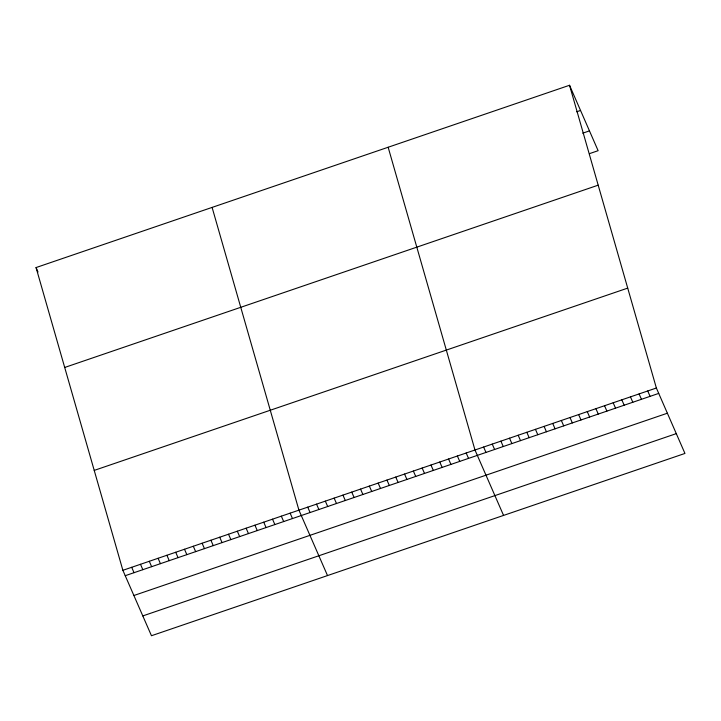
<?xml version="1.0" encoding="UTF-8"?>
<svg xmlns="http://www.w3.org/2000/svg" width="721" height="721" viewBox="0 0 721 721"><rect width="100%" height="100%" fill="white"/><g stroke="black" fill="none" stroke-linecap="round" stroke-linejoin="round"><path stroke-width="1.08" d="M569.536 85.267L656.371 388.015L684.95 453.437L151.464 635.733L122.876 570.311L36.05 267.563L569.536 85.267L598.124 150.689L589.481 153.645M576.71 111.773L580.549 110.466M582.748 133.178L589.463 130.88M64.701 367.467L598.196 185.171M94.226 470.398L627.712 288.112M122.876 570.311L656.371 388.015M125.229 575.7L658.724 393.405M133.89 595.51L667.376 413.214M142.803 615.923L676.298 433.627M647.728 390.971L650.081 396.352M639.094 393.918L641.447 399.308M630.451 396.874L632.813 402.255M621.817 399.822L624.17 405.211M613.183 402.778L615.536 408.158M604.54 405.725L606.893 411.114M595.907 408.681L598.259 414.061M587.264 411.628L589.625 417.017M578.63 414.575L580.982 419.964M569.996 417.531L572.348 422.921M561.353 420.478L563.705 425.868M552.719 423.434L555.071 428.824M544.085 426.381L546.437 431.771M535.442 429.337L537.794 434.727M526.808 432.285L529.16 437.674M518.165 435.241L520.526 440.63M509.531 438.188L511.883 443.577M500.897 441.144L503.249 446.533M492.254 444.091L494.606 449.48M483.62 447.047L485.972 452.437M503.564 515.416L474.977 449.994L388.15 147.246M466.181 453.004L468.533 458.394M457.375 456.014L459.728 461.404M448.57 459.016L450.931 464.405M439.774 462.026L442.126 467.415M430.969 465.036L433.321 470.425M422.164 468.046L424.516 473.436M413.367 471.047L415.72 476.437M404.562 474.058L406.914 479.447M395.757 477.068L398.109 482.457M386.952 480.078L389.313 485.467M378.155 483.079L380.508 488.468M369.35 486.089L371.703 491.479M360.545 489.099L362.897 494.489M351.749 492.11L354.101 497.49M342.944 495.111L345.296 500.5M334.138 498.121L336.491 503.51M325.333 501.131L327.695 506.521M316.537 504.141L318.889 509.522M307.732 507.142L310.084 512.532M327.514 575.574L298.927 510.153L212.1 207.405M290.13 513.163L292.483 518.552M281.325 516.173L283.677 521.553M272.52 519.174L274.872 524.564M263.724 522.184L266.076 527.574M254.919 525.194L257.271 530.584M246.113 528.205L248.466 533.585M237.308 531.206L239.669 536.595M228.512 534.216L230.864 539.605M219.707 537.226L222.059 542.616M210.902 540.236L213.254 545.617M202.105 543.237L204.458 548.627M193.3 546.248L195.652 551.637M184.495 549.258L186.847 554.647M175.69 552.268L178.051 557.648M166.893 555.269L169.246 560.659M36.05 267.563L38.015 272.051M158.088 558.279L160.441 563.669M149.283 561.289L151.644 566.679M140.487 564.291L142.839 569.68M131.682 567.301L134.034 572.69"/></g></svg>
